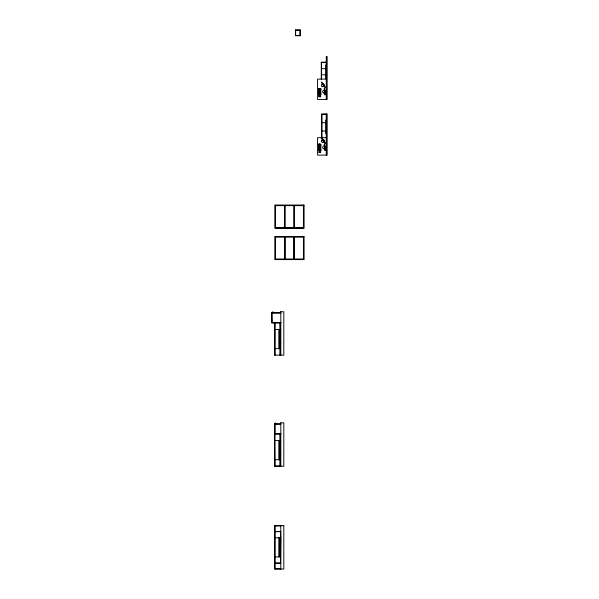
<?xml version="1.0" encoding="UTF-8"?>
<svg xmlns="http://www.w3.org/2000/svg" width="599" height="599" viewBox="0 0 599 599"><rect width="100%" height="100%" fill="white"/><g stroke="black" fill="none" stroke-linecap="round" stroke-linejoin="round"><path stroke-width="0.9" d="M320.225 96.169L320.21 96.169M319.844 96.739C320.682 97.3 320.764 95.308 319.844 95.818M322.809 84.466L323.22 84.167M323.655 85.642L324.066 85.343M322.809 140.136L323.22 139.837M323.655 141.312L324.066 141.012M318.451 88.51L320.862 88.48L320.832 94.979L318.428 94.934L318.735 88.465M320.862 150.634L318.428 150.604L318.428 144.179L320.862 144.149L320.832 150.641M324.441 90.943L324.943 90.891M324.583 92.381L325.085 92.328M324.441 146.613L324.943 146.56M324.583 148.05L325.085 147.998M295.629 30.212L300.256 30.212M295.629 35.476L300.256 35.476M295.629 35.708L295.367 29.98L300.256 29.95L300.256 35.738L295.629 35.738L295.629 29.95M321.289 62.289L326.253 62.289L321.289 62.318L321.289 79.382M321.289 62.61L326.253 62.581M326.253 64.849L325.774 64.849L325.774 78.626L326.253 78.626M321.551 68.66L326.253 68.683M321.289 74.763L326.253 74.793M326.253 79.105L317.575 79.105L317.575 99.441L327.166 99.441L327.166 56.605L326.253 56.605L326.253 99.441M318.743 88.54L320.091 88.54L320.106 92.658L318.743 92.688L320.008 92.62M319.304 88.996L320.862 88.914M318.765 89.026L320.645 89.041L319.304 89.378M318.765 89.266L320.031 89.318M319.574 89.468L320.031 89.588M319.304 89.543L320.862 89.521M318.765 89.723L320.053 89.648M319.035 89.79L320.031 89.73M319.035 89.955L320.053 89.932M319.035 90.06L319.784 90.075M319.035 90.224L319.514 90.142M319.035 90.337L319.784 90.344M319.035 90.501L320.053 90.471M319.035 90.606L320.008 90.539M319.304 90.749L320.053 90.756M319.574 90.838L320.031 90.958M319.304 90.913L320.053 91.018M319.035 91.048L320.053 91.033M318.765 91.168L320.031 91.1M318.765 91.28L320.053 91.303M318.765 91.52L319.784 91.445M318.765 91.625L319.469 91.565M319.035 91.707L319.784 91.699M318.765 91.864L320.053 91.842M318.765 91.969L320.031 92.051M319.304 92.111L320.053 92.111M319.559 92.224L319.559 88.592L319.484 92.283L320.031 92.328M319.514 92.313L319.844 92.456M319.552 92.793L320.091 92.793M318.765 93.04L319.282 93.07M319.574 93.04L320.053 93.092M318.765 93.145L319.2 93.145M319.574 93.145L320.031 93.294M318.765 93.317L319.282 93.384M319.574 93.317L320.053 93.369M319.574 93.422L320.031 93.571M319.574 93.586L320.053 93.631L320.121 92.823M318.743 93.661L320.091 93.661M318.765 93.841L320.053 93.788L320.121 94.874L318.773 94.829M319.035 94.006L320.862 93.923M319.035 94.118L320.645 94.395L318.765 94.395M318.765 94.283L320.053 94.328M318.765 94.56L320.862 94.53M318.773 94.664L319.192 94.664M319.312 94.664L320.008 94.664M320.66 95.825L320.66 96.724M319.873 96.184L320.27 96.177M318.945 96.274L320.63 96.274M321.656 114.312L326.253 114.289M326.253 119.987L325.774 119.987L325.774 133.757L326.253 133.757M321.656 122.645L326.253 122.675M321.656 131.039L326.253 131.069M326.515 137.665L317.575 137.665L317.575 155.111L327.166 155.111L327.166 114.027L321.656 114.027L321.656 138.504M318.743 144.209L320.091 144.209L320.121 148.327L318.743 148.357M319.304 144.666L320.862 144.584M318.765 144.696L320.645 144.711L319.574 145.138M319.574 144.868L320.008 144.838M319.304 145.048L320.053 145.04M318.765 145.287L320.862 145.19M318.765 145.392L320.053 145.332M319.035 145.452L320.031 145.4M319.035 145.624L319.469 145.594M319.035 145.729L319.784 145.729M319.035 145.894L319.514 145.812M319.035 146.006L320.031 146.081M319.035 146.171L320.053 146.141M319.574 146.231L320.031 146.351M319.304 146.306L320.053 146.411L319.574 146.508M319.035 146.553L320.031 146.5M319.035 146.718L320.053 146.703M318.765 146.837L320.031 146.77M318.765 146.95L319.469 146.965M319.035 147.099L319.784 147.099M318.765 147.182L319.514 147.182M319.035 147.369L320.031 147.451M318.765 147.534L320.053 147.511M318.765 147.639L319.245 147.594M319.574 147.601L320.031 147.721M319.304 147.781L320.053 147.796M319.574 147.878L320.031 147.998L319.514 147.983L319.544 144.262L319.559 147.893M318.765 148.29L320.031 148.14M319.552 148.462L320.091 148.462M318.765 148.709L319.282 148.732M319.574 148.709L320.053 148.762M318.765 148.814L319.2 148.814M319.574 148.814L320.031 148.964M318.765 148.986L319.274 148.792M319.574 148.986L320.053 149.024M319.574 149.091L320.031 149.241L319.574 149.256M319.559 149.271L319.559 148.515L319.537 149.301L320.091 149.331L320.121 148.492M318.743 149.428L320.091 149.428L320.106 150.544L318.773 150.499M319.844 149.585L320.862 149.585M319.035 149.675L320.622 150.064M318.765 149.952L320.053 150.005M318.765 150.057L320.757 150.064M318.765 150.229L320.862 150.199M318.773 150.334L319.192 150.334M319.312 150.334L320.031 150.484M320.66 151.495L320.66 152.393M320.293 151.891L319.941 152.034M318.945 151.944L320.63 151.944M275.27 205.375L303.686 205.375M275.533 205.637L284.488 205.637M285.012 205.637L293.952 205.637M294.468 205.637L303.423 205.637M275.533 227.74L284.488 227.74M285.012 227.74L293.952 227.74M294.468 227.74L303.423 227.74M275.27 228.002L303.686 228.002M275.27 236.725L303.686 236.725M275.533 236.987L284.488 236.987M285.012 236.987L293.952 236.987M294.468 236.987L303.423 236.987M275.533 259.09L284.488 259.09M285.012 259.09L293.952 259.09M294.468 259.09L303.423 259.09M275.27 259.352L303.686 259.352M271.834 312.768L280.804 312.768M271.864 312.798L272.126 322.689M272.126 313.03L280.804 313.03M272.126 322.434L280.804 322.434M271.834 322.689L280.804 322.689M280.804 322.951L271.834 322.951L271.834 312.506L273.137 312.768M274.761 329.487L280.804 329.465M280.287 343.609L280.804 343.609M274.761 348.648L279.98 348.648M274.761 355.125L283.814 355.155L283.814 311.757L280.542 311.757L280.542 312.768M274.761 423.875L280.804 423.875M275.016 424.137L280.804 424.137M275.016 433.541L280.804 433.541M274.761 433.766L280.804 433.796M280.804 434.058L274.761 434.058L275.016 466.262M275.016 440.542L280.804 440.572M280.287 454.716L280.804 454.716M274.761 459.755L279.98 459.755M275.016 466L280.804 466M274.761 466.232L283.814 466.262L283.814 422.864L280.542 422.864L280.542 423.875M275.016 525.907L280.804 525.907M275.016 531.44L280.804 531.44M274.761 531.672L280.804 531.695M280.804 537.76L275.016 537.79M280.804 539.392L280.542 531.695M280.804 539.654L280.542 562.993M280.542 547.508L280.542 548.235M280.542 548.497L280.542 549.216M280.542 549.478L280.542 550.204M280.542 550.459L280.542 551.185M280.542 551.447L280.542 552.166M280.542 552.428L280.542 553.154M280.542 553.409L280.542 554.135M280.542 554.397L280.542 555.116M280.542 555.378L280.542 556.104M280.542 556.366L280.542 557.085M274.761 556.973L280.804 556.943M280.542 557.347L280.542 558.073M280.542 558.328L280.542 559.054M280.542 559.316L280.542 560.035M280.542 560.297L280.542 561.023M280.542 561.285L280.542 562.004M280.542 562.266L280.287 562.993M274.761 563.023L280.804 562.993M275.016 563.255L280.804 563.255M275.016 568.788L280.804 568.788M319.844 151.487L320.532 151.599L320.128 152.431M319.537 95.773L319.035 96.005L319.274 96.783M319.537 151.442L319.035 151.674L319.274 152.453M322.928 84.377L323.767 85.56M322.928 140.046L323.715 141.267M324.583 90.928L324.725 92.366M324.508 146.605L324.725 148.035M326.515 56.605L326.515 99.441M326.515 114.027L326.515 155.111M326.253 113.997L326.253 155.111M321.91 114.289L321.91 138.526M321.551 62.581L321.551 79.15M320.57 96.724L318.923 96.724M320.57 152.393L318.923 152.393M320.532 89.041L320.517 90.202M320.517 90.359L320.525 91.43M320.525 91.587L320.517 92.658M320.517 92.823L320.525 93.631M320.517 93.788L320.517 94.874M320.532 144.711L320.525 145.871M320.525 146.029L320.517 147.099M320.525 147.257L320.517 148.327M320.525 148.492L320.517 149.301M320.517 149.458L320.517 150.544M320.218 89.131L320.203 90.202M320.203 90.359L320.218 91.43M320.218 91.587L320.203 92.658M320.218 92.823L320.203 93.631M320.203 93.788L320.203 94.874M320.218 144.801L320.203 145.871M320.218 146.029L320.203 147.099M320.203 147.257L320.218 148.327M320.203 148.492L320.218 149.301M320.203 149.458L320.203 150.544M319.829 88.592L319.829 92.635M319.829 92.852L319.829 93.601M319.829 93.818L319.814 94.844M319.814 144.262L319.829 148.297M319.829 148.515L319.814 149.271M319.814 149.488L319.829 150.514M319.274 88.592L319.289 92.635M319.289 93.818L319.289 94.844M319.289 144.262L319.289 148.297M319.274 149.488L319.274 150.514M319.005 88.592L319.005 92.635M319.042 92.823L319.042 93.631M319.005 93.818L319.02 94.567M319.005 144.262L319.005 148.297M319.042 148.492L319.042 149.301M319.02 149.488L319.005 150.237M318.713 88.57L318.728 92.658M318.728 92.823L318.713 93.631M318.728 93.788L318.713 94.874M318.713 144.239L318.728 148.327M318.713 148.492L318.728 149.301M318.728 149.458L318.713 150.544M303.686 205.113L303.686 228.264M303.686 236.463L303.686 259.614M303.423 205.375L303.423 228.002M303.423 236.725L303.423 259.352M299.994 29.95L299.994 35.738M294.468 205.375L294.468 228.002M294.468 236.725L294.468 259.352M294.236 236.755L294.236 259.322M294.206 205.375L294.206 228.002M294.206 236.725L294.206 259.352M293.952 205.375L293.952 228.002M293.952 236.725L293.952 259.352M285.012 205.375L285.012 228.002M285.012 236.725L285.012 259.352M284.75 205.375L284.75 228.002M284.75 236.725L284.75 259.352L284.72 236.755M284.488 205.375L284.488 228.002M284.488 236.725L284.488 259.352M280.804 311.757L280.804 355.155M280.804 422.864L280.804 466.262M280.789 525.652L280.804 569.05M280.542 343.609L280.542 355.155M280.542 454.716L280.542 466.262M280.287 322.951L280.287 355.155M280.287 434.058L280.287 466.262M280.025 322.951L280.025 355.155M280.025 434.058L280.025 466.262M276.057 423.875L274.761 423.613L274.761 466.262M275.832 423.613L275.832 422.864L275.57 423.613M275.533 205.375L275.533 228.002M275.533 236.725L275.533 259.352M275.27 205.113L275.27 228.264M275.27 236.463L275.27 259.614M275.016 322.951L275.016 355.155M275.016 423.875L275.016 433.796M275.016 525.652L275.016 569.05M274.761 322.951L274.761 355.155M272.904 312.506L272.904 311.757L272.65 312.506M321.745 82.108L321.334 82.407L325.13 87.701L325.534 87.402L321.745 82.108M321.745 137.777L321.334 138.077L325.13 143.371L325.534 143.071L321.745 137.777M324.695 88.375L324.194 88.42L324.83 94.897L325.332 94.852L324.695 88.375M324.695 144.037L324.194 144.089L324.83 150.566L325.332 150.521L324.695 144.037M303.948 205.113L275.008 205.113L275.008 228.264L303.948 228.264L303.948 205.113M303.948 236.463L275.008 236.463L275.008 259.614L303.948 259.614L303.948 236.463M279.546 329.652L278.812 329.652L278.812 348.461L279.546 348.461L279.546 329.652M279.546 440.759L278.812 440.759L278.812 459.56L279.546 459.56L279.546 440.759M283.814 525.652L274.761 525.652L274.761 569.05L283.814 569.05L283.814 525.652M279.546 537.947L278.812 537.947L278.812 556.756L279.546 556.756L279.546 537.947M319.559 93.601L319.559 92.852L319.522 93.631M319.559 94.567L319.559 93.818L319.544 94.567M319.559 150.237L319.559 149.488L319.544 150.237M323.205 92.815A1.445 1.445 0 0 0 325.557 91.932A1.445 1.445 0 0 0 323.617 90.344A1.445 1.445 0 0 0 323.205 92.815M322 86.391A1.445 1.445 0 0 0 324.344 85.515A1.445 1.445 0 0 0 322.412 83.92A1.445 1.445 0 0 0 322 86.391M322 142.06A1.445 1.445 0 0 0 324.344 141.184A1.445 1.445 0 0 0 322.412 139.589A1.445 1.445 0 0 0 322 142.06M323.205 148.485A1.445 1.445 0 0 0 325.557 147.601A1.445 1.445 0 0 0 323.617 146.014A1.445 1.445 0 0 0 323.205 148.485"/></g></svg>
